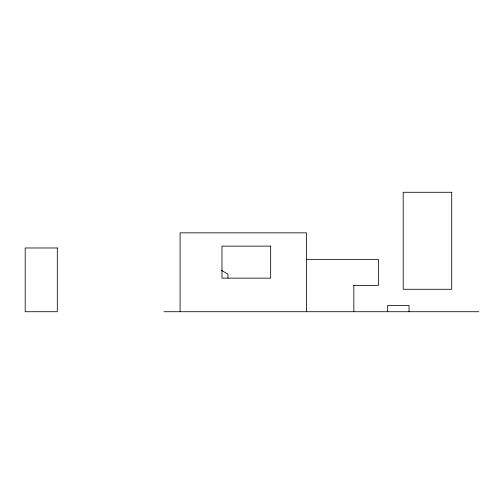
<?xml version="1.0" encoding="UTF-8"?>
<svg xmlns="http://www.w3.org/2000/svg" width="504" height="504" viewBox="0 0 504 504"><rect width="100%" height="100%" fill="white"/><g stroke="black" fill="none" stroke-linecap="round" stroke-linejoin="round"><path stroke-width="0.76" d="M306.495 259.352L378.391 259.352L378.391 285.453L353.839 285.453M163.913 311.724L478.8 311.724M221.325 270.213L227.997 274.226L227.997 278.132M409.021 311.724L409.021 305.481L387.652 305.481L387.652 311.724M353.839 285.144L353.839 311.724M306.495 311.724L306.495 232.848L180.086 232.848L180.086 311.724M451.716 192.276L403.206 192.276L403.206 289.277L451.716 289.277L451.716 192.276M270.667 246.141L221.974 246.141L221.974 278.145L270.667 278.145L270.667 246.141M57.311 247.981L25.2 247.981L25.2 311.724L57.311 311.724L57.311 247.981"/></g></svg>
